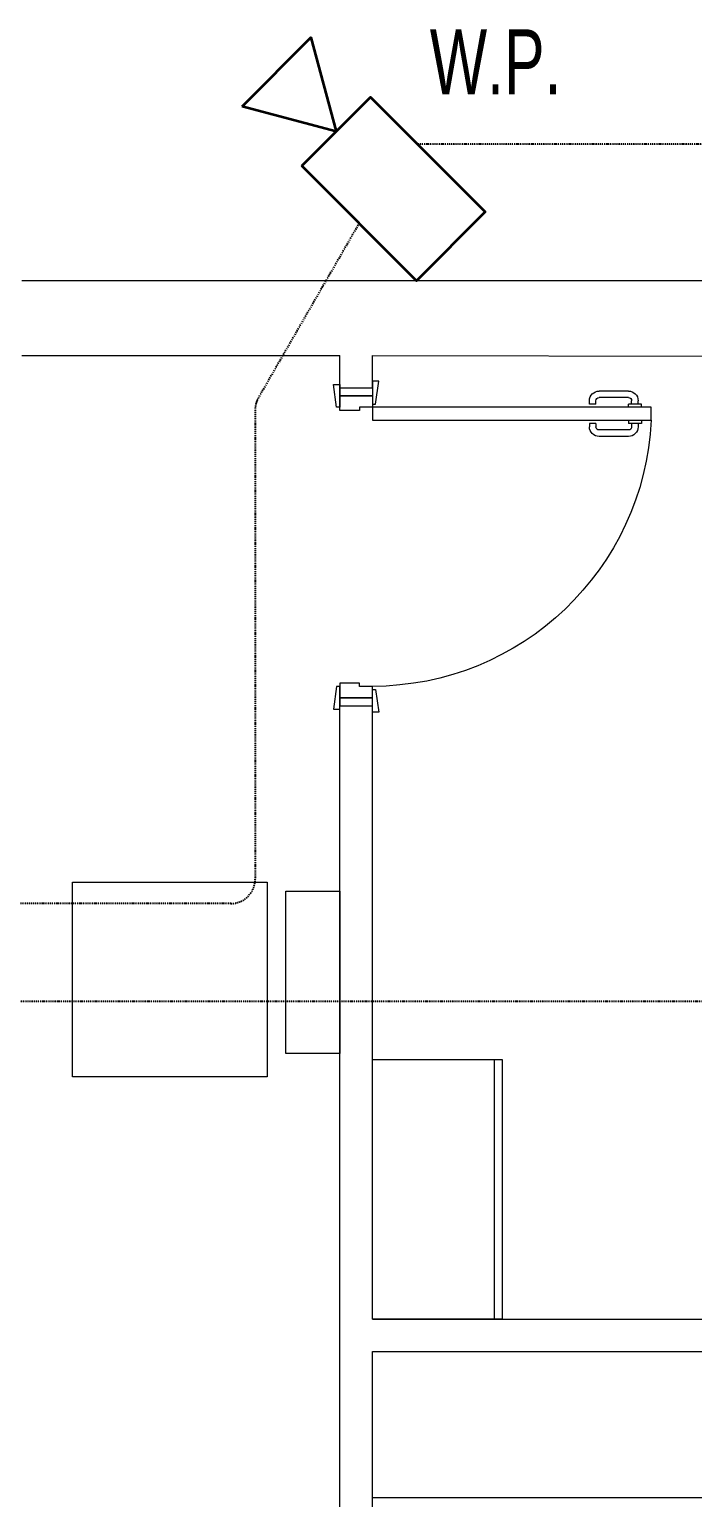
# Model space of a CAD drawing. Header units: inches. Extents: x -12418 to 57169, y -29325 to 19878.
# Drawn here: x 45241 to 47285, y 5053 to 9577 of the extents above; entities that cross this region are included whole.
import ezdxf

# ---------------------------------------------------------------- set-up
doc = ezdxf.new("R2010")
doc.units = ezdxf.units.IN
doc.header["$LTSCALE"] = 25
doc.header["$MEASUREMENT"] = 0
doc.linetypes.add('DASHDOT', pattern=[25.4, 12.7, -6.35, 0, -6.35])
doc.layers.get('0').update_dxf_attribs({"color": 8})
for name, color, linetype, lineweight in [('00-Ground Floor$0$LOADING', 253, 'Continuous', 5), ('00-Ground Floor$0$Walls', 251, 'Continuous', 5), ('00-Ground Floor$0$Wooden Joinery', 251, 'Continuous', 5), ('E-LITE-CLNG-CNDT', 6, 'DASHDOT', 35), ('E-POWR-TEXT', 6, 'Continuous', 25), ('T-DATA-CLNG-COND', 51, 'DASHDOT', 25), ('T-SERT-WALL @ 100', 54, 'Continuous', 35)]:
    doc.layers.add(name, color=color, linetype=linetype, lineweight=lineweight)
doc.layers.add('00-Ground Floor$0$Meubles', color=7, linetype='Continuous', lineweight=5, true_color=0xa6b1d3)
doc.styles.add('DC_Elc_Romans', font='elc_romans.shx', dxfattribs={"width": 0.7})

# ---------------------------------------------------------------- blocks, each defined once
blk = doc.blocks.new('00-Ground Floor$0$A$C72370EFE')
at = {"layer": '00-Ground Floor$0$Wooden Joinery'}
for p, q in [((-0.01, -0.04), (-0.02, -0.04)), ((-0.01, -0.03), (-0.01, -0.07)), ((0, -0.03), (-0.01, -0.03)), ((0.04, -0.03), (0.05, -0.03)), ((0.05, -0.03), (0.05, -0.07)), ((0.05, -0.04), (0.06, -0.04)), ((-0.05, -0.07), (-0.05, -0.16)), ((-0.03, -0.07), (-0.03, -0.16)), ((-0.01, -0.06), (-0.02, -0.06)), ((0, -0.07), (-0.01, -0.07)), ((0.04, -0.07), (0.05, -0.07)), ((0.05, -0.06), (0.06, -0.06)), ((0.07, -0.07), (0.07, -0.16)), ((0.09, -0.07), (0.09, -0.16)), ((-0.01, -0.17), (-0.02, -0.17)), ((-0.01, -0.17), (-0.01, -0.19)), ((0.05, -0.17), (0.06, -0.17)), ((0.05, -0.17), (0.05, -0.19)), ((-0.01, -0.19), (-0.02, -0.19)), ((0.05, -0.19), (0.06, -0.19))]:
    blk.add_line(p, q, dxfattribs=at)
for centre, radius, start, end in [((-0.02, -0.07), 0.03, 90, 180), ((0.06, -0.07), 0.03, 0, 90), ((-0.02, -0.07), 0.01, 90, 180), ((0.06, -0.07), 0.01, 0, 90), ((-0.02, -0.16), 0.03, 180, 270), ((-0.02, -0.16), 0.01, 180, 270), ((0.06, -0.16), 0.01, 270, 0), ((0.06, -0.16), 0.03, 270, 0)]:
    blk.add_arc(centre, radius, start, end, dxfattribs=at)
blk = doc.blocks.new('00-Ground Floor$0$A$C5DAD61B4')
at = {"layer": '00-Ground Floor$0$Wooden Joinery'}
for points in [[(80, 959.1), (80, 969.1), (10, 979.1), (10, 959.1)], [(940, 959.1), (940, 969.1), (1010, 979.1), (1010, 959.1)], [(70, 859.1), (70, 849.1), (0, 839.1), (0, 859.1)], [(120, 859.1), (120, 0), (80, 0), (80, 859.1)], [(950, 859.1), (950, 849.1), (1020, 839.1), (1020, 859.1)]]:
    blk.add_lwpolyline(points, close=True, dxfattribs=at)
for points in [[(45, 859.1), (45, 959.1), (20, 959.1), (20, 859.1), (45, 859.1)], [(45, 859.1), (80, 859.1), (80, 899.1), (90, 899.1), (90, 959.1), (45, 959.1), (45, 859.1)], [(975, 859.1), (940, 859.1), (940, 899.1), (930, 899.1), (930, 959.1), (975, 959.1), (975, 859.1)], [(975, 859.1), (975, 959.1), (1000, 959.1), (1000, 859.1), (975, 859.1)]]:
    blk.add_lwpolyline(points, dxfattribs=at)
blk.add_arc((80, 859.1), 860, 272.666, 0, dxfattribs=at)
at = {"layer": '00-Ground Floor$0$Wooden Joinery', "xscale": 999.9999999998854, "yscale": 999.9999999998854, "zscale": 999.9999999998854, "rotation": 180}
blk.add_blockref('00-Ground Floor$0$A$C72370EFE', (120, 0), dxfattribs=at)
blk = doc.blocks.new('00-Ground Floor$0$GF21027-P')
at = {"layer": '00-Ground Floor$0$LOADING'}
for p, q in [((0.4, 0.4), (-0.4, 0.4)), ((-0.4, 0.4), (-0.4, 0)), ((0.4, 0), (0.4, 0.4)), ((-0.4, 0.025), (0.4, 0.025)), ((-0.4, 0), (0.4, 0))]:
    blk.add_line(p, q, dxfattribs=at)
blk = doc.blocks.new('00-Ground Floor$0$SHOULDER WHEEL')
at = {"layer": '00-Ground Floor$0$Meubles', "elevation": 0}
for points in [[(-946167.7, -380007.7), (-945567.5, -380007.7), (-945567.5, -380607.7), (-946167.7, -380607.7)], [(-946392.1, -380080), (-946225.5, -380080), (-946225.5, -380579.6), (-946392.1, -380579.6)]]:
    blk.add_lwpolyline(points, close=True, dxfattribs=at)
blk = doc.blocks.new('00-Ground Floor')
at = {"layer": '00-Ground Floor$0$Walls'}
for p, q in [((48367.4, 8802.6, 0), (45217.9, 8802.6, 0)), ((45217.9, 8572.6, 0), (46197.9, 8572.6, 0)), ((46197.9, 8472.6, 0), (46197.9, 8572.6, 0)), ((46297.9, 8472.6, 0), (46297.9, 8572.6, 0)), ((46297.9, 8572.6, 0), (48370.6, 8567.5)), ((46197.9, 8472.6, 0), (46297.9, 8472.6, 0)), ((46197.9, 7492.6, 0), (46297.9, 7492.6, 0)), ((46197.9, 5002.6, 0), (46197.9, 7492.6, 0)), ((46297.9, 5602.6, 0), (46297.9, 7492.6, 0)), ((46297.9, 5602.6, 0), (48817.9, 5602.6, 0)), ((46297.9, 5602.6, 0), (48817.9, 5602.6, 0)), ((46297.9, 5002.6, 0), (46297.9, 5502.6, 0)), ((46297.9, 5502.6, 0), (48817.9, 5502.6, 0)), ((46297.9, 5502.6, 0), (48817.9, 5502.6, 0))]:
    blk.add_line(p, q, dxfattribs=at)
at = {"layer": '00-Ground Floor$0$Wooden Joinery'}
blk.add_line((46297.9, 5052.6, 0), (48817.9, 5052.6, 0), dxfattribs=at)
at = {"layer": '00-Ground Floor$0$LOADING', "rotation": 180}
blk.add_blockref('00-Ground Floor$0$SHOULDER WHEEL', (-900194.1, -373658.6), dxfattribs=at)
at = {"layer": '00-Ground Floor$0$LOADING', "color": 1, "xscale": -1000, "yscale": 1000, "zscale": 1000, "rotation": 89.99999997908817}
blk.add_blockref('00-Ground Floor$0$GF21027-P', (46697.9, 6002.6, 0), dxfattribs=at)
at = {"layer": '00-Ground Floor$0$Wooden Joinery', "xscale": -1, "rotation": 90}
blk.add_blockref('00-Ground Floor$0$A$C5DAD61B4', (47157, 8492.6, 0), dxfattribs=at)
blk = doc.blocks.new('*U365')
for points in [[(-7.628, 5.507), (-5.507, 7.628), (-4.73, 4.73)], [(-5.791, 3.67), (-3.67, 5.791), (-0.134, 2.255), (-2.255, 0.134)]]:
    blk.add_lwpolyline(points, close=True)

msp = doc.modelspace()

# ---------------------------------------------------------------- linework, layer by layer
at = {"layer": 'T-DATA-CLNG-COND', "ltscale": 0.01, "elevation": 0}
for points in [[(49154, 8498.2), (49154, 9148.3, 0.414214), (49079, 9223.3), (46437.3, 9223.3)], [(46257, 8979.3), (45946.8, 8442, 0.131652), (45936.8, 8404.5), (45936.8, 6958.5, -0.414214), (45861.8, 6883.5), (39003.3, 6883.5), (38703.9, 6710.6)]]:
    msp.add_lwpolyline(points, format="xyb", dxfattribs=at)
msp.add_lwpolyline([(48514.8, 6581.2), (38773.3, 6581.2)], dxfattribs=at)

# ---------------------------------------------------------------- block references
at = {"layer": 'E-LITE-CLNG-CNDT'}
msp.add_blockref('00-Ground Floor', (0, 0), dxfattribs=at)
at = {"layer": 'T-SERT-WALL @ 100', "xscale": 100, "yscale": 100, "zscale": 100}
msp.add_blockref('*U365', (46659.3, 8789.2, 0), dxfattribs=at)

# ---------------------------------------------------------------- texts
at = {"layer": 'E-POWR-TEXT', "style": 'DC_Elc_Romans', "width": 0.7}
msp.add_text('W.P.', height=200, dxfattribs=at).set_placement((46475, 9377.1, 0))

doc.saveas('drawing.dxf')
